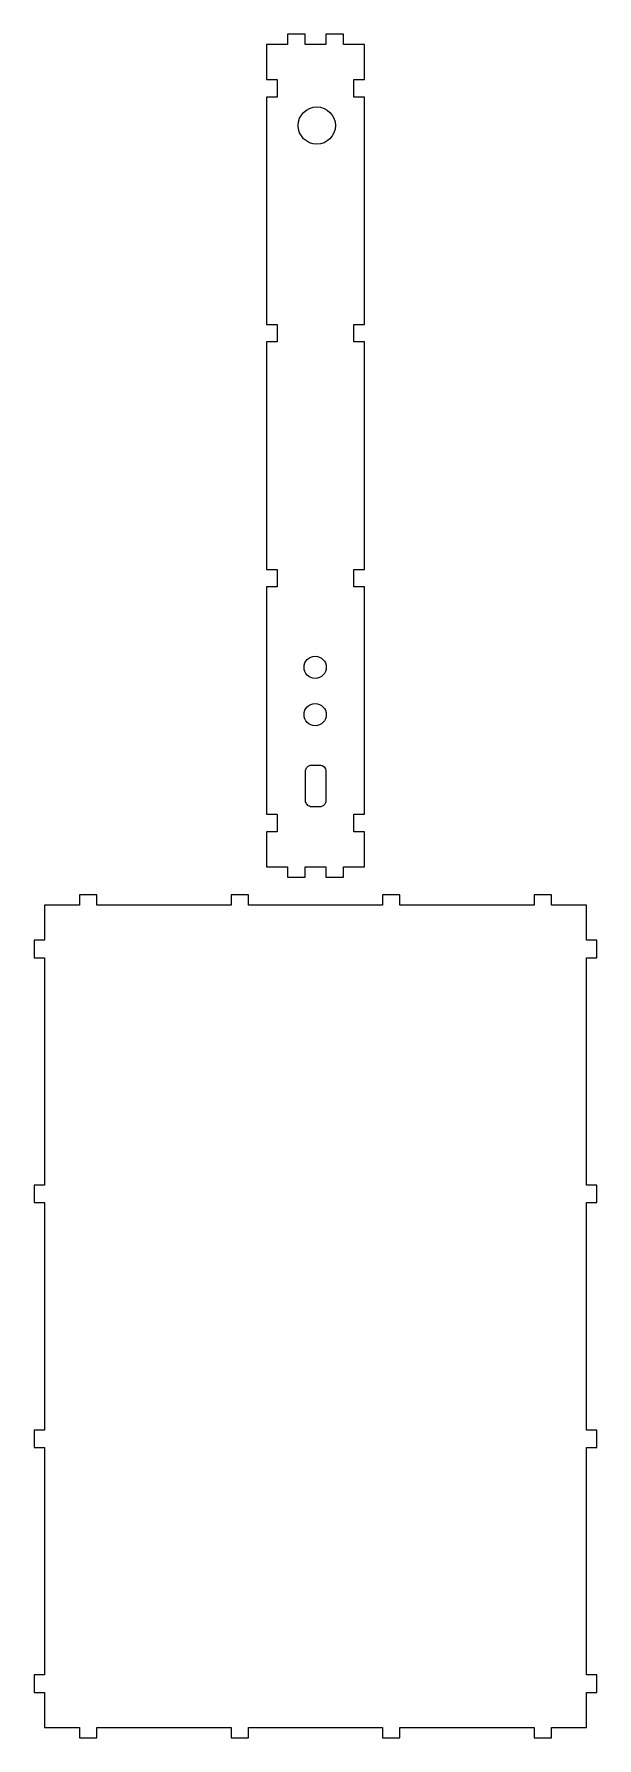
# Model space of a CAD drawing. Header units: metres. Extents: x -80 to 80, y -1230 to 80.
# Drawn here: x -80.5 to 80.5, y -984.5 to -497.5 of the extents above; entities that cross this region are included whole.
import ezdxf

# ---------------------------------------------------------------- set-up
doc = ezdxf.new("R2010")
doc.units = ezdxf.units.M

msp = doc.modelspace()

# ---------------------------------------------------------------- linework, layer by layer
for p, q in [((-8, -500.5), (-14, -500.5)), ((-14, -500.5), (-14, -510.5)), ((-3, -497.5), (-8, -497.5)), ((-8, -497.5), (-8, -500.5)), ((-3, -500.5), (-3, -497.5)), ((3, -500.5), (-3, -500.5)), ((8, -497.5), (3, -497.5)), ((3, -497.5), (3, -500.5)), ((8, -500.5), (8, -497.5)), ((14, -500.5), (8, -500.5)), ((14, -510.5), (14, -500.5)), ((-14, -510.5), (-11, -510.5)), ((-11, -510.5), (-11, -515.5)), ((11, -515.5), (11, -510.5)), ((11, -510.5), (14, -510.5)), ((-11, -515.5), (-14, -515.5)), ((-14, -515.5), (-14, -580.5)), ((14, -515.5), (11, -515.5)), ((14, -580.5), (14, -515.5)), ((-4.5293, -521.564), (-4.03809, -520.661)), ((-4.03809, -520.661), (-3.38867, -519.873)), ((-3.38867, -519.873), (-2.60059, -519.224)), ((-2.60059, -519.224), (-1.69629, -518.731)), ((-1.69629, -518.731), (-0.69727, -518.423)), ((-0.69727, -518.423), (0.37402, -518.314)), ((0.37402, -518.314), (1.44727, -518.423)), ((1.44727, -518.423), (2.44727, -518.731)), ((2.44727, -518.731), (3.35059, -519.224)), ((3.35059, -519.224), (4.13867, -519.873)), ((4.13867, -519.873), (4.78809, -520.661)), ((4.78809, -520.661), (5.2793, -521.564)), ((-4.94727, -523.638), (-4.83984, -522.564)), ((-4.83984, -524.709), (-4.94727, -523.638)), ((-4.83984, -522.564), (-4.5293, -521.564)), ((-4.5293, -525.708), (-4.83984, -524.709)), ((-4.03809, -526.612), (-4.5293, -525.708)), ((5.2793, -525.708), (4.78809, -526.612)), ((5.2793, -521.564), (5.58887, -522.564)), ((5.58887, -524.709), (5.2793, -525.708)), ((5.58887, -522.564), (5.69727, -523.638)), ((5.69727, -523.638), (5.58887, -524.709)), ((-3.38867, -527.399), (-4.03809, -526.612)), ((-2.60059, -528.05), (-3.38867, -527.399)), ((-1.69629, -528.54), (-2.60059, -528.05)), ((-0.69727, -528.852), (-1.69629, -528.54)), ((0.37402, -528.959), (-0.69727, -528.852)), ((1.44727, -528.852), (0.37402, -528.959)), ((2.44727, -528.54), (1.44727, -528.852)), ((3.35059, -528.05), (2.44727, -528.54)), ((4.13867, -527.399), (3.35059, -528.05)), ((4.78809, -526.612), (4.13867, -527.399)), ((-14, -580.5), (-11, -580.5)), ((-11, -580.5), (-11, -585.5)), ((11, -585.5), (11, -580.5)), ((11, -580.5), (14, -580.5)), ((-11, -585.5), (-14, -585.5)), ((-14, -585.5), (-14, -650.5)), ((14, -585.5), (11, -585.5)), ((14, -650.5), (14, -585.5)), ((-14, -650.5), (-11, -650.5)), ((-11, -650.5), (-11, -655.5)), ((11, -655.5), (11, -650.5)), ((11, -650.5), (14, -650.5)), ((-11, -655.5), (-14, -655.5)), ((-14, -655.5), (-14, -720.5)), ((14, -655.5), (11, -655.5)), ((14, -720.5), (14, -655.5)), ((-3.02051, -677.239), (-2.72852, -676.701)), ((-2.72852, -676.701), (-2.3418, -676.231)), ((-2.3418, -676.231), (-1.87207, -675.844)), ((-1.87207, -675.844), (-1.33301, -675.551)), ((-1.33301, -675.551), (-0.7373, -675.367)), ((-0.7373, -675.367), (-0.09863, -675.303)), ((-0.09863, -675.303), (0.54004, -675.367)), ((0.54004, -675.367), (1.13574, -675.551)), ((1.13574, -675.551), (1.6748, -675.844)), ((1.6748, -675.844), (2.14453, -676.231)), ((2.14453, -676.231), (2.53125, -676.701)), ((2.53125, -676.701), (2.82324, -677.239)), ((-3.27051, -678.475), (-3.20605, -677.835)), ((-3.20605, -679.112), (-3.27051, -678.475)), ((-3.20605, -677.835), (-3.02051, -677.239)), ((-3.02051, -679.708), (-3.20605, -679.112)), ((-2.72852, -680.247), (-3.02051, -679.708)), ((-2.3418, -680.716), (-2.72852, -680.247)), ((-1.87207, -681.104), (-2.3418, -680.716)), ((-1.33301, -681.396), (-1.87207, -681.104)), ((-0.7373, -681.581), (-1.33301, -681.396)), ((-0.09863, -681.646), (-0.7373, -681.581)), ((0.54004, -681.581), (-0.09863, -681.646)), ((1.13574, -681.396), (0.54004, -681.581)), ((1.6748, -681.104), (1.13574, -681.396)), ((2.14453, -680.716), (1.6748, -681.104)), ((2.53125, -680.247), (2.14453, -680.716)), ((2.82324, -679.708), (2.53125, -680.247)), ((2.82324, -677.239), (3.00781, -677.835)), ((3.00781, -679.112), (2.82324, -679.708)), ((3.00781, -677.835), (3.07324, -678.475)), ((3.07324, -678.475), (3.00781, -679.112)), ((-3.27051, -692.003), (-3.20605, -691.363)), ((-3.20605, -691.363), (-3.02051, -690.768)), ((-3.02051, -690.768), (-2.72852, -690.229)), ((-2.72852, -690.229), (-2.3418, -689.76)), ((-2.3418, -689.76), (-1.87207, -689.373)), ((-1.87207, -689.373), (-1.33301, -689.08)), ((-1.33301, -689.08), (-0.7373, -688.896)), ((-0.7373, -688.896), (-0.09863, -688.831)), ((-0.09863, -688.831), (0.54004, -688.896)), ((0.54004, -688.896), (1.13574, -689.08)), ((1.13574, -689.08), (1.6748, -689.373)), ((1.6748, -689.373), (2.14453, -689.76)), ((2.14453, -689.76), (2.53125, -690.229)), ((2.53125, -690.229), (2.82324, -690.768)), ((2.82324, -690.768), (3.00781, -691.363)), ((3.00781, -691.363), (3.07324, -692.003)), ((-3.20605, -692.642), (-3.27051, -692.003)), ((-3.02051, -693.237), (-3.20605, -692.642)), ((-2.72852, -693.775), (-3.02051, -693.237)), ((-2.3418, -694.245), (-2.72852, -693.775)), ((-1.87207, -694.632), (-2.3418, -694.245)), ((-1.33301, -694.924), (-1.87207, -694.632)), ((-0.7373, -695.109), (-1.33301, -694.924)), ((-0.09863, -695.174), (-0.7373, -695.109)), ((0.54004, -695.109), (-0.09863, -695.174)), ((1.13574, -694.924), (0.54004, -695.109)), ((1.6748, -694.632), (1.13574, -694.924)), ((2.14453, -694.245), (1.6748, -694.632)), ((2.53125, -693.775), (2.14453, -694.245)), ((2.82324, -693.237), (2.53125, -693.775)), ((3.00781, -692.642), (2.82324, -693.237)), ((3.07324, -692.003), (3.00781, -692.642)), ((-2.85449, -708.24), (-2.81738, -707.875)), ((-2.85449, -716.556), (-2.85449, -708.24)), ((-2.81738, -707.875), (-2.71191, -707.534)), ((-2.71191, -707.534), (-2.5459, -707.227)), ((-2.5459, -707.227), (-2.3252, -706.959)), ((-2.3252, -706.959), (-2.05762, -706.738)), ((-2.05762, -706.738), (-1.75, -706.571)), ((-1.75, -706.571), (-1.40918, -706.467)), ((-1.40918, -706.467), (-1.04297, -706.43)), ((-1.04297, -706.43), (1.15527, -706.43)), ((1.15527, -706.43), (1.52051, -706.467)), ((1.52051, -706.467), (1.86133, -706.571)), ((1.86133, -706.571), (2.16895, -706.738)), ((2.16895, -706.738), (2.43652, -706.959)), ((2.43652, -706.959), (2.65723, -707.227)), ((2.65723, -707.227), (2.82422, -707.534)), ((2.82422, -707.534), (2.92871, -707.875)), ((2.92871, -707.875), (2.96582, -708.24)), ((2.96582, -708.24), (2.96582, -716.556)), ((-14, -720.5), (-11, -720.5)), ((-11, -720.5), (-11, -725.5)), ((-2.81738, -716.922), (-2.85449, -716.556)), ((-2.71191, -717.263), (-2.81738, -716.922)), ((-2.5459, -717.57), (-2.71191, -717.263)), ((-2.3252, -717.838), (-2.5459, -717.57)), ((-2.05762, -718.059), (-2.3252, -717.838)), ((-1.75, -718.225), (-2.05762, -718.059)), ((-1.40918, -718.33), (-1.75, -718.225)), ((-1.04297, -718.367), (-1.40918, -718.33)), ((1.15527, -718.367), (-1.04297, -718.367)), ((1.52051, -718.33), (1.15527, -718.367)), ((1.86133, -718.225), (1.52051, -718.33)), ((2.16895, -718.059), (1.86133, -718.225)), ((2.43652, -717.838), (2.16895, -718.059)), ((2.65723, -717.57), (2.43652, -717.838)), ((2.82422, -717.263), (2.65723, -717.57)), ((2.92871, -716.922), (2.82422, -717.263)), ((2.96582, -716.556), (2.92871, -716.922)), ((11, -725.5), (11, -720.5)), ((11, -720.5), (14, -720.5)), ((-11, -725.5), (-14, -725.5)), ((-14, -725.5), (-14, -735.5)), ((14, -725.5), (11, -725.5)), ((14, -735.5), (14, -725.5)), ((-14, -735.5), (-8, -735.5)), ((-8, -735.5), (-8, -738.5)), ((-8, -738.5), (-3, -738.5)), ((-3, -735.5), (3, -735.5)), ((-3, -738.5), (-3, -735.5)), ((3, -735.5), (3, -738.5)), ((3, -738.5), (8, -738.5)), ((8, -738.5), (8, -735.5)), ((8, -735.5), (14, -735.5)), ((-62.5, -743.5), (-67.5, -743.5)), ((-67.5, -743.5), (-67.5, -746.5)), ((-62.5, -746.5), (-62.5, -743.5)), ((-19.1667, -743.5), (-24.1667, -743.5)), ((-24.1667, -743.5), (-24.1667, -746.5)), ((-19.1667, -746.5), (-19.1667, -743.5)), ((24.1667, -743.5), (19.1667, -743.5)), ((19.1667, -743.5), (19.1667, -746.5)), ((24.1667, -746.5), (24.1667, -743.5)), ((67.5, -743.5), (62.5, -743.5)), ((62.5, -743.5), (62.5, -746.5)), ((67.5, -746.5), (67.5, -743.5)), ((-67.5, -746.5), (-77.5, -746.5)), ((-77.5, -746.5), (-77.5, -756.5)), ((-24.1667, -746.5), (-62.5, -746.5)), ((19.1667, -746.5), (-19.1667, -746.5)), ((62.5, -746.5), (24.1667, -746.5)), ((77.5, -746.5), (67.5, -746.5)), ((77.5, -756.5), (77.5, -746.5)), ((-77.5, -756.5), (-80.5, -756.5)), ((-80.5, -756.5), (-80.5, -761.5)), ((80.5, -756.5), (77.5, -756.5)), ((80.5, -761.5), (80.5, -756.5)), ((-80.5, -761.5), (-77.5, -761.5)), ((-77.5, -761.5), (-77.5, -826.5)), ((77.5, -826.5), (77.5, -761.5)), ((77.5, -761.5), (80.5, -761.5)), ((-77.5, -826.5), (-80.5, -826.5)), ((-80.5, -826.5), (-80.5, -831.5)), ((80.5, -826.5), (77.5, -826.5)), ((80.5, -831.5), (80.5, -826.5)), ((-80.5, -831.5), (-77.5, -831.5)), ((-77.5, -831.5), (-77.5, -896.5)), ((77.5, -896.5), (77.5, -831.5)), ((77.5, -831.5), (80.5, -831.5)), ((-77.5, -896.5), (-80.5, -896.5)), ((-80.5, -896.5), (-80.5, -901.5)), ((80.5, -896.5), (77.5, -896.5)), ((80.5, -901.5), (80.5, -896.5)), ((-80.5, -901.5), (-77.5, -901.5)), ((-77.5, -901.5), (-77.5, -966.5)), ((77.5, -966.5), (77.5, -901.5)), ((77.5, -901.5), (80.5, -901.5)), ((-77.5, -966.5), (-80.5, -966.5)), ((-80.5, -966.5), (-80.5, -971.5)), ((80.5, -966.5), (77.5, -966.5)), ((80.5, -971.5), (80.5, -966.5)), ((-80.5, -971.5), (-77.5, -971.5)), ((-77.5, -971.5), (-77.5, -981.5)), ((77.5, -981.5), (77.5, -971.5)), ((77.5, -971.5), (80.5, -971.5)), ((-77.5, -981.5), (-67.5, -981.5)), ((-67.5, -981.5), (-67.5, -984.5)), ((-62.5, -981.5), (-24.1667, -981.5)), ((-62.5, -984.5), (-62.5, -981.5)), ((-24.1667, -981.5), (-24.1667, -984.5)), ((-19.1667, -984.5), (-19.1667, -981.5)), ((-19.1667, -981.5), (19.1667, -981.5)), ((19.1667, -981.5), (19.1667, -984.5)), ((24.1667, -984.5), (24.1667, -981.5)), ((24.1667, -981.5), (62.5, -981.5)), ((62.5, -981.5), (62.5, -984.5)), ((67.5, -984.5), (67.5, -981.5)), ((67.5, -981.5), (77.5, -981.5)), ((-67.5, -984.5), (-62.5, -984.5)), ((-24.1667, -984.5), (-19.1667, -984.5)), ((19.1667, -984.5), (24.1667, -984.5)), ((62.5, -984.5), (67.5, -984.5))]:
    msp.add_line(p, q)

doc.saveas('drawing.dxf')
